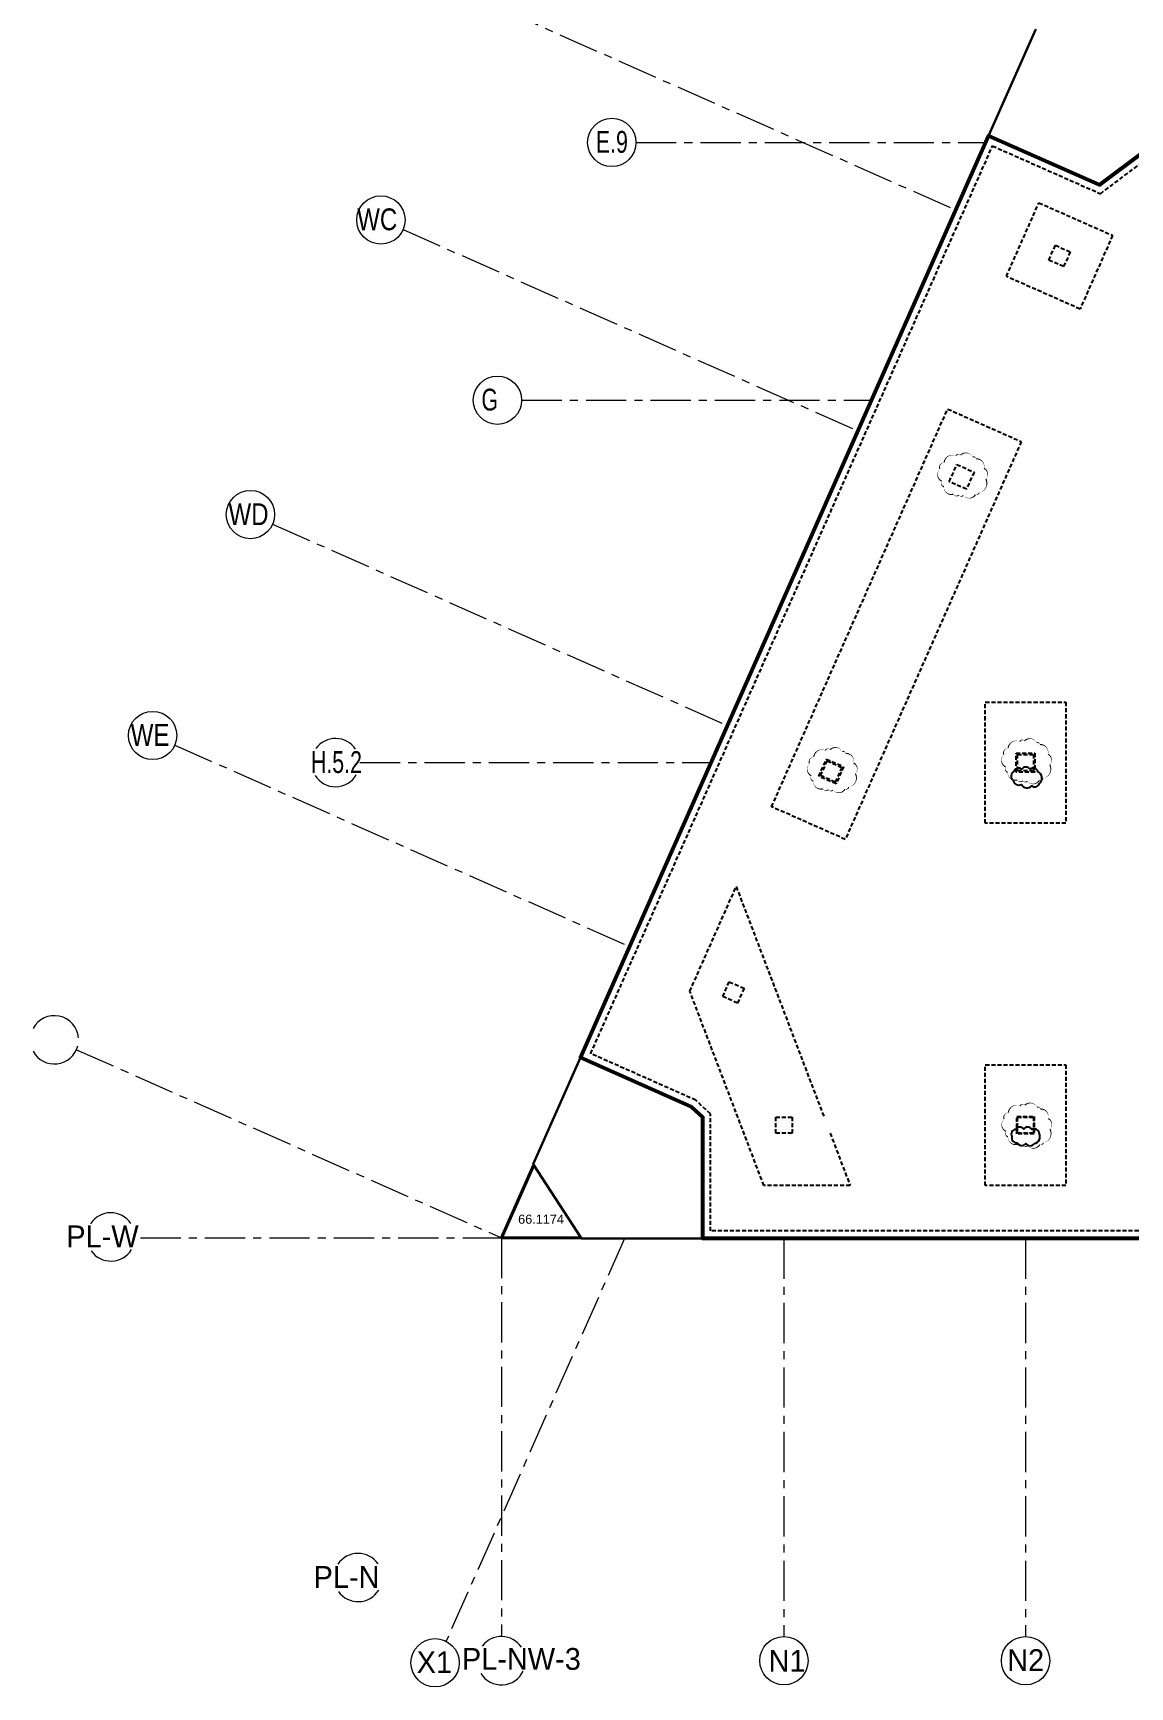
# Model space of a CAD drawing. Header units: inches. Extents: x -26500 to 0, y -3347 to 2257.
# Drawn here: x -26500 to -24866, y -3147 to -683 of the extents above; entities that cross this region are included whole.
import ezdxf

# ---------------------------------------------------------------- set-up
doc = ezdxf.new("R2010")
doc.units = ezdxf.units.IN
doc.header["$LTSCALE"] = 48
doc.header["$MEASUREMENT"] = 0
doc.linetypes.add('A104$0$CENTER', pattern=[2, 1.25, -0.25, 0.25, -0.25])
doc.linetypes.add('NB - 5th floor_plan$0$HIDDEN2', pattern=[0.1875, 0.125, -0.0625])
for name, color, linetype in [('A104$0$A-ANNO-NOTE', 8, 'Continuous'), ('A104$0$A-ANNO-WEST', 8, 'Continuous'), ('A104$0$A-GRID-1DP0-15', 8, 'Continuous'), ('A104$0$A-GRID-GRDP0-12', 8, 'Continuous'), ('A104$0$A-GRID-GRDP0-15', 8, 'Continuous'), ('A104$0$A-GRID-IDP0-12', 8, 'Continuous'), ('A104$0$C-PROP', 8, 'Continuous'), ('NB - 5th floor_plan$0$STCCOLS1', 1, 'NB - 5th floor_plan$0$HIDDEN2'), ('NB - 5th floor_plan$0$STCCOLS2', 1, 'NB - 5th floor_plan$0$HIDDEN2'), ('NB - 5th floor_plan$0$STDROPS', 1, 'NB - 5th floor_plan$0$HIDDEN2'), ('NB - 5th floor_plan$0$STSLABEDGE', 1, 'NB - 5th floor_plan$0$HIDDEN2'), ('XREF', 7, 'Continuous')]:
    doc.layers.add(name, color=color, linetype=linetype)
doc.styles.add('A104$0$style-Arial', font='arial.ttf')

# ---------------------------------------------------------------- blocks, each defined once
blk = doc.blocks.new('A104')
at = {"layer": 'A104$0$A-ANNO-WEST', "lineweight": 30}
for p, q in [((-25005.6434, -676.9041), (-25076.0596, -835.9378)), ((-25684.162, -2209.3266), (-25754.5367, -2368.2668)), ((-25754.5367, -2368.2668), (-25682.5292, -2478.9004)), ((-25682.5292, -2478.9004), (-25502.0254, -2478.9003))]:
    blk.add_line(p, q, dxfattribs=at)
at = {"layer": 'A104$0$A-ANNO-WEST', "lineweight": 53, "elevation": -0.0001, "flags": 128}
blk.add_lwpolyline([(-23093.0624, -797.9051), (-22682.0257, -797.9051), (-22682.0257, -676.9042), (-21061.0236, -676.9042), (-21061.0236, -2477.9051), (-22682.0257, -2477.9051), (-22682.0257, -2347.1498), (-22682.0257, -2347.1498), (-23779.0217, -2347.1498), (-23779.0217, -2347.1498), (-23837.3562, -2478.8988), (-25502.0254, -2478.9003), (-25502.0236, -2298.3308), (-25518.812, -2282.5399), (-25684.162, -2209.3266), (-25076.0596, -835.9378), (-24911.085, -908.9844), (-24842.0239, -857.4072), (-24842.0259, -676.9042), (-23039.4874, -676.9057), (-23093.0624, -797.9051)], close=True, dxfattribs=at)
at = {"layer": 'A104$0$A-GRID-1DP0-15', "lineweight": 13}
for centre in [(-25981.5032, -961.3923), (-25807.8964, -1229.9051), (-26175.838, -1400.2931), (-26321.5892, -1729.4688), (-25900.7905, -3110.9685), (-25381.0236, -3107.9017), (-25021.0236, -3107.9017)]:
    blk.add_circle(centre, 36, dxfattribs=at)
for centre, start, end in [((-26467.9617, -2182.8908), 5.0352203, 152.009589), ((-26467.9617, -2182.8908), 208.2985616, 345.3363827), ((-26383.9119, -2476.5362), 34.0743428, 146.7799207), ((-26383.9119, -2476.5362), 215.420843, 328.567837), ((-26015.5572, -2983.9436), 34.0743428, 146.7799207), ((-26015.5572, -2983.9436), 215.420843, 328.567837), ((-25801.9839, -3107.9017), 34.157994, 142.9873582), ((-25801.9839, -3107.9017), 211.6350422, 334.6407846)]:
    blk.add_arc(centre, 36, start, end, dxfattribs=at)
at = {"layer": 'A104$0$A-GRID-GRDP0-12', "linetype": 'A104$0$CENTER', "lineweight": 0}
for p, q in [((-25601.4874, -845.9051), (-25080.4729, -845.9051)), ((-26012.7081, -1769.9051), (-25489.5971, -1769.9051))]:
    blk.add_line(p, q, dxfattribs=at)
at = {"layer": 'A104$0$A-GRID-GRDP0-15', "linetype": 'A104$0$CENTER', "lineweight": 0}
for p, q in [((-25802.7174, -646.5244, 0), (-25125.0491, -946.5797, 0)), ((-25948.4686, -975.7, -0.0002), (-25270.7999, -1275.7555, -0.0002)), ((-25771.8964, -1229.9051), (-25250.4985, -1229.9051)), ((-26142.8034, -1414.6009, -0.0002), (-25465.1344, -1714.6565, -0.0002)), ((-25399.1725, -1562.9051), (-25397.9426, -1562.9051)), ((-26288.5545, -1743.7765, -0.0002), (-25610.8852, -2043.8323, -0.0002)), ((-26435.0944, -2197.5788), (-25801.9839, -2477.905)), ((-26339.7039, -2477.905), (-25683.1771, -2477.905)), ((-25618.6927, -2478.9004), (-25884.3717, -3078.9306)), ((-25801.9839, -2477.905), (-25801.9839, -3071.9017)), ((-25381.0236, -2478.9002), (-25381.0236, -3071.9017)), ((-25021.0236, -2478.8998), (-25021.0236, -3071.9017))]:
    blk.add_line(p, q, dxfattribs=at)
at = {"layer": 'A104$0$A-GRID-IDP0-12', "lineweight": 13}
blk.add_circle((-25637.4874, -845.9051), 36, dxfattribs=at)
for start, end in [(33.8699752, 144.3169433), (212.0241309, 329.2571264)]:
    blk.add_arc((-26049.1106, -1769.9074), 36, start, end, dxfattribs=at)
at = {"layer": 'A104$0$C-PROP', "lineweight": 40, "flags": 128}
for points in [[(-25801.9839, -2477.905), (-25753.8833, -2369.2708)], [(-25683.1771, -2477.905), (-25801.9839, -2477.905)]]:
    blk.add_lwpolyline(points, dxfattribs=at)
at = {"layer": 'A104$0$A-ANNO-NOTE', "lineweight": 53, "style": 'A104$0$style-Arial'}
blk.add_text('66.1174', height=13.5, dxfattribs=at).set_placement((-25777.0477, -2456.8529))
at = {"layer": 'A104$0$A-GRID-1DP0-15', "lineweight": 13, "style": 'A104$0$style-Arial'}
for s, rotation, width, p in [('WC', 0.0086, 0.789231, (-26016.8504, -976.6929)), ('WD', 0.0086, 0.789231, (-26208.5888, -1416.0213)), ('WE', 0.0086, 0.789231, (-26354.2779, -1744.9542)), ('X1', 0.0087, 0.95, (-25928.2444, -3126.3686))]:
    blk.add_text(s, height=32.5, rotation=rotation, dxfattribs=dict(at, width=width)).set_placement(p)
for s, width, p in [('G', 0.701538, (-25831.737, -1245.3011)), ('PL-W', 0.95, (-26450.2682, -2491.9322)), ('PL-N', 0.95, (-26081.9134, -2999.3396)), ('PL-NW-3', 0.95, (-25860.9507, -3121.4779)), ('N1', 0.95, (-25404.0279, -3124.4586)), ('N2', 0.95, (-25048.4799, -3123.2977))]:
    blk.add_text(s, height=32.5, dxfattribs=dict(at, width=width)).set_placement(p)
at = {"layer": 'A104$0$A-GRID-IDP0-12', "lineweight": 13, "style": 'A104$0$style-Arial', "width": 0.701538}
for s, p in [('E.9', (-25661.3279, -861.3011)), ('H.5.2', (-26085.907, -1785.3034))]:
    blk.add_text(s, height=32.5, dxfattribs=at).set_placement(p)
blk = doc.blocks.new('NB - 5th floor_plan')
at = {"layer": 'Defpoints'}
for points, format in [([(-25080.3674, -1347.2918, 0, 1.8, 0.52056705), (-25083.0713, -1331.5472, 0, 1.8, 0.52056705), (-25094.8195, -1317.2932, 0, 1.8, 0.52056705), (-25094.8195, -1317.2932, 0, 1.8, 0.52056705), (-25099.7612, -1314.6847, 0, 1.8, 0.52056705), (-25117.8496, -1311.7966, 0, 1.8, 0.52056705), (-25117.8496, -1311.7966, 0, 1.8, 0.52056705), (-25125.1223, -1312.9146, 0, 1.8, 0.52056705), (-25142.2783, -1322.6035, 0, 1.8, 0.52056705), (-25142.2783, -1322.6035, 0, 1.8, 0.52056705), (-25148.7118, -1332.2925, 0, 1.8, 0.52056705), (-25145.9146, -1350.5525, 0, 1.8, 0.52056705), (-25145.9146, -1350.5525, 0, 1.8, 0.52056705), (-25142.8377, -1358.5645, 0, 1.8, 0.52056705), (-25128.6654, -1369.9305, 0, 1.8, 0.52056705), (-25128.6654, -1369.9305, 0, 1.8, 0.52056705), (-25120.367, -1371.0484, 0, 1.8, 0.52056705), (-25113.8403, -1371.7937, 0, 1.8, 0.52056705), (-25095.6586, -1370.4894, 0, 1.8, 0.52056705), (-25095.6586, -1370.4894, 0, 1.8, 0.52056705), (-25090.4372, -1367.5082, 0, 1.8, 0.52056705)], "xyseb"), ([(-25274.7022, -1786.1927, 0, 1.8, 0.52056705), (-25277.4062, -1770.4481, 0, 1.8, 0.52056705), (-25289.1543, -1756.1941, 0, 1.8, 0.52056705), (-25289.1543, -1756.1941, 0, 1.8, 0.52056705), (-25294.096, -1753.5855, 0, 1.8, 0.52056705), (-25312.1844, -1750.6975, 0, 1.8, 0.52056705), (-25312.1844, -1750.6975, 0, 1.8, 0.52056705), (-25319.4571, -1751.8155, 0, 1.8, 0.52056705), (-25336.6131, -1761.5044, 0, 1.8, 0.52056705), (-25336.6131, -1761.5044, 0, 1.8, 0.52056705), (-25343.0466, -1771.1934, 0, 1.8, 0.52056705), (-25340.2494, -1789.4534, 0, 1.8, 0.52056705), (-25340.2494, -1789.4534, 0, 1.8, 0.52056705), (-25337.1725, -1797.4654, 0, 1.8, 0.52056705), (-25323.0002, -1808.8313, 0, 1.8, 0.52056705), (-25323.0002, -1808.8313, 0, 1.8, 0.52056705), (-25314.7019, -1809.9493, 0, 1.8, 0.52056705), (-25308.1751, -1810.6946, 0, 1.8, 0.52056705), (-25289.9935, -1809.3903, 0, 1.8, 0.52056705), (-25289.9935, -1809.3903, 0, 1.8, 0.52056705), (-25284.7721, -1806.4091, 0, 1.8, 0.52056705)], "xyseb"), ([(-24985.1263, -1773.0189, 0, 1.8, 0.52056705), (-24987.8302, -1757.2743, 0, 1.8, 0.52056705), (-24999.5784, -1743.0204, 0, 1.8, 0.52056705), (-24999.5784, -1743.0204, 0, 1.8, 0.52056705), (-25004.5201, -1740.4118, 0, 1.8, 0.52056705), (-25022.6085, -1737.5237, 0, 1.8, 0.52056705), (-25022.6085, -1737.5237, 0, 1.8, 0.52056705), (-25029.8812, -1738.6417, 0, 1.8, 0.52056705), (-25047.0372, -1748.3307, 0, 1.8, 0.52056705), (-25047.0372, -1748.3307, 0, 1.8, 0.52056705), (-25053.4707, -1758.0196, 0, 1.8, 0.52056705), (-25050.6735, -1776.2796, 0, 1.8, 0.52056705), (-25050.6735, -1776.2796, 0, 1.8, 0.52056705), (-25047.5966, -1784.2917, 0, 1.8, 0.52056705), (-25033.4243, -1795.6576, 0, 1.8, 0.52056705), (-25033.4243, -1795.6576, 0, 1.8, 0.52056705), (-25025.1259, -1796.7755, 0, 1.8, 0.52056705), (-25018.5992, -1797.5208, 0, 1.8, 0.52056705), (-25000.4175, -1796.2165, 0, 1.8, 0.52056705), (-25000.4175, -1796.2165, 0, 1.8, 0.52056705), (-24995.1961, -1793.2353, 0, 1.8, 0.52056705)], "xyseb"), ([(-25002.7745, -1783.2791, 0.52056705), (-25014.3872, -1779.5155, 0.52056705), (-25014.3872, -1779.5155, 0.52056705), (-25026.9414, -1779.8291, 0.52056705), (-25026.9414, -1779.8291, 0.52056705), (-25038.5541, -1782.9655, 0.52056705), (-25038.5541, -1782.9655, 0.52056705), (-25039.4957, -1796.1382, 0.52056705), (-25039.4957, -1796.1382, 0.52056705), (-25027.2553, -1802.411, 0.52056705), (-25027.2553, -1802.411, 0.52056705), (-25011.8764, -1804.2928, 0.52056705), (-25011.8764, -1804.2928, 0.52056705), (-25000.2637, -1801.1564, 0.52056705), (-25000.2637, -1801.1564, 0.52056705)], "xyb"), ([(-24984.7399, -2315.9706, 0, 1.8, 0.52056705), (-24987.4438, -2300.2261, 0, 1.8, 0.52056705), (-24999.192, -2285.9721, 0, 1.8, 0.52056705), (-24999.192, -2285.9721, 0, 1.8, 0.52056705), (-25004.1336, -2283.3635, 0, 1.8, 0.52056705), (-25022.2221, -2280.4755, 0, 1.8, 0.52056705), (-25022.2221, -2280.4755, 0, 1.8, 0.52056705), (-25029.4947, -2281.5934, 0, 1.8, 0.52056705), (-25046.6507, -2291.2824, 0, 1.8, 0.52056705), (-25046.6507, -2291.2824, 0, 1.8, 0.52056705), (-25053.0842, -2300.9714, 0, 1.8, 0.52056705), (-25050.2871, -2319.2313, 0, 1.8, 0.52056705), (-25050.2871, -2319.2313, 0, 1.8, 0.52056705), (-25047.2102, -2327.2434, 0, 1.8, 0.52056705), (-25033.0378, -2338.6093, 0, 1.8, 0.52056705), (-25033.0378, -2338.6093, 0, 1.8, 0.52056705), (-25024.7395, -2339.7273, 0, 1.8, 0.52056705), (-25018.2128, -2340.4726, 0, 1.8, 0.52056705), (-25000.0311, -2339.1683, 0, 1.8, 0.52056705), (-25000.0311, -2339.1683, 0, 1.8, 0.52056705), (-24994.8097, -2336.187, 0, 1.8, 0.52056705)], "xyseb"), ([(-25001.0126, -2321.9413, 0.52056705), (-25011.7774, -2316.2463, 0.52056705), (-25011.7774, -2316.2463, 0.52056705), (-25023.8086, -2315.9299, 0.52056705), (-25023.8086, -2315.9299, 0.52056705), (-25035.8398, -2316.2463, 0.52056705), (-25035.8398, -2316.2463, 0.52056705), (-25041.5388, -2327.0035, 0.52056705), (-25041.5388, -2327.0035, 0.52056705), (-25033.6235, -2336.1788, 0.52056705), (-25033.6235, -2336.1788, 0.52056705), (-25020.6425, -2337.4444, 0.52056705), (-25020.6425, -2337.4444, 0.52056705), (-25007.978, -2337.4444, 0.52056705), (-25007.978, -2337.4444, 0.52056705)], "xyb")]:
    blk.add_lwpolyline(points, format=format, close=True, dxfattribs=at)
at = {"layer": 'NB - 5th floor_plan$0$STCCOLS1', "color": 1, "linetype": 'NB - 5th floor_plan$0$HIDDEN2'}
for points in [[(-24976.6345, -999.1705), (-24954.688, -1008.8839), (-24964.4014, -1030.8304), (-24986.3479, -1021.117)], [(-25134.7374, -1351.3121), (-25123.4051, -1325.7078), (-25097.8008, -1337.0401), (-25109.1331, -1362.6444)], [(-25326.4339, -1789.1935), (-25316.7205, -1767.247), (-25294.774, -1776.9604), (-25304.4873, -1798.9069)], [(-25033.0236, -1757.9051), (-25009.0236, -1757.9051), (-25009.0236, -1781.9051), (-25033.0236, -1781.9051)], [(-25472.185, -2118.3692), (-25462.4716, -2096.4226), (-25440.5251, -2106.136), (-25450.2385, -2128.0826)], [(-25393.0241, -2297.9051), (-25369.0241, -2297.9051), (-25369.0241, -2321.9051), (-25393.0241, -2321.9051)], [(-25033.0241, -2297.9051), (-25009.0241, -2297.9051), (-25009.0241, -2321.9051), (-25033.0241, -2321.9051)]]:
    blk.add_lwpolyline(points, close=True, dxfattribs=at)
at = {"layer": 'NB - 5th floor_plan$0$STCCOLS2', "color": 1, "linetype": 'NB - 5th floor_plan$0$HIDDEN2'}
for points in [[(-25329.0722, -1790.2129), (-25317.7399, -1764.6087), (-25292.1356, -1775.941), (-25303.4679, -1801.5452)], [(-25035.0236, -1755.9051), (-25007.0236, -1755.9051), (-25007.0236, -1783.9051), (-25035.0236, -1783.9051)], [(-25034.0241, -2296.9051), (-25008.0241, -2296.9051), (-25008.0241, -2322.9051), (-25034.0241, -2322.9051)]]:
    blk.add_lwpolyline(points, close=True, dxfattribs=at)
at = {"layer": 'NB - 5th floor_plan$0$STDROPS', "color": 1, "linetype": 'NB - 5th floor_plan$0$HIDDEN2'}
for points, elevation in [([(-25049.6859, -1045.5752), (-25001.1685, -935.8206), (-24891.4359, -984.3876), (-24939.9532, -1094.1422)], -0.0002), ([(-25399.3914, -1835.629), (-25137.1298, -1243.0728), (-25027.3972, -1291.6397), (-25289.6588, -1884.1959)], -0.0004)]:
    blk.add_lwpolyline(points, close=True, dxfattribs=dict(at, elevation=elevation))
for points in [[(-25081.0236, -1859.9051), (-25081.0236, -1679.9051), (-24961.0236, -1679.9052), (-24961.0236, -1859.9052)], [(-25081.024, -2399.9051), (-25081.024, -2219.9051), (-24961.024, -2219.9051), (-24961.024, -2399.9051)]]:
    blk.add_lwpolyline(points, close=True, dxfattribs=at)
blk.add_lwpolyline([(-25312.2425, -2321.9051), (-25282.5157, -2399.9055), (-25410.9331, -2399.9055), (-25521.2121, -2110.5447), (-25452.1973, -1954.6763), (-25321.3892, -2297.9051)], dxfattribs=at)
at = {"layer": 'NB - 5th floor_plan$0$STSLABEDGE', "color": 1, "linetype": 'NB - 5th floor_plan$0$HIDDEN2'}
for points in [[(-25490.5236, -2467.4002), (-25490.5236, -2293.3598), (-25512.3621, -2272.8189), (-25668.988, -2203.4677), (-25070.199, -851.1145), (-24909.5917, -922.2223), (-24830.5239, -863.1718), (-24830.5239, -688.4041), (-23057.1582, -688.4041), (-23426.9418, -1524.4203)], [(-23844.5251, -2467.3988), (-25490.5236, -2467.4002)]]:
    blk.add_lwpolyline(points, dxfattribs=at)

msp = doc.modelspace()

# ---------------------------------------------------------------- block references
at = {"layer": 'XREF'}
for name in ['A104', 'NB - 5th floor_plan']:
    msp.add_blockref(name, (0, 0), dxfattribs=at)

doc.saveas('drawing.dxf')
